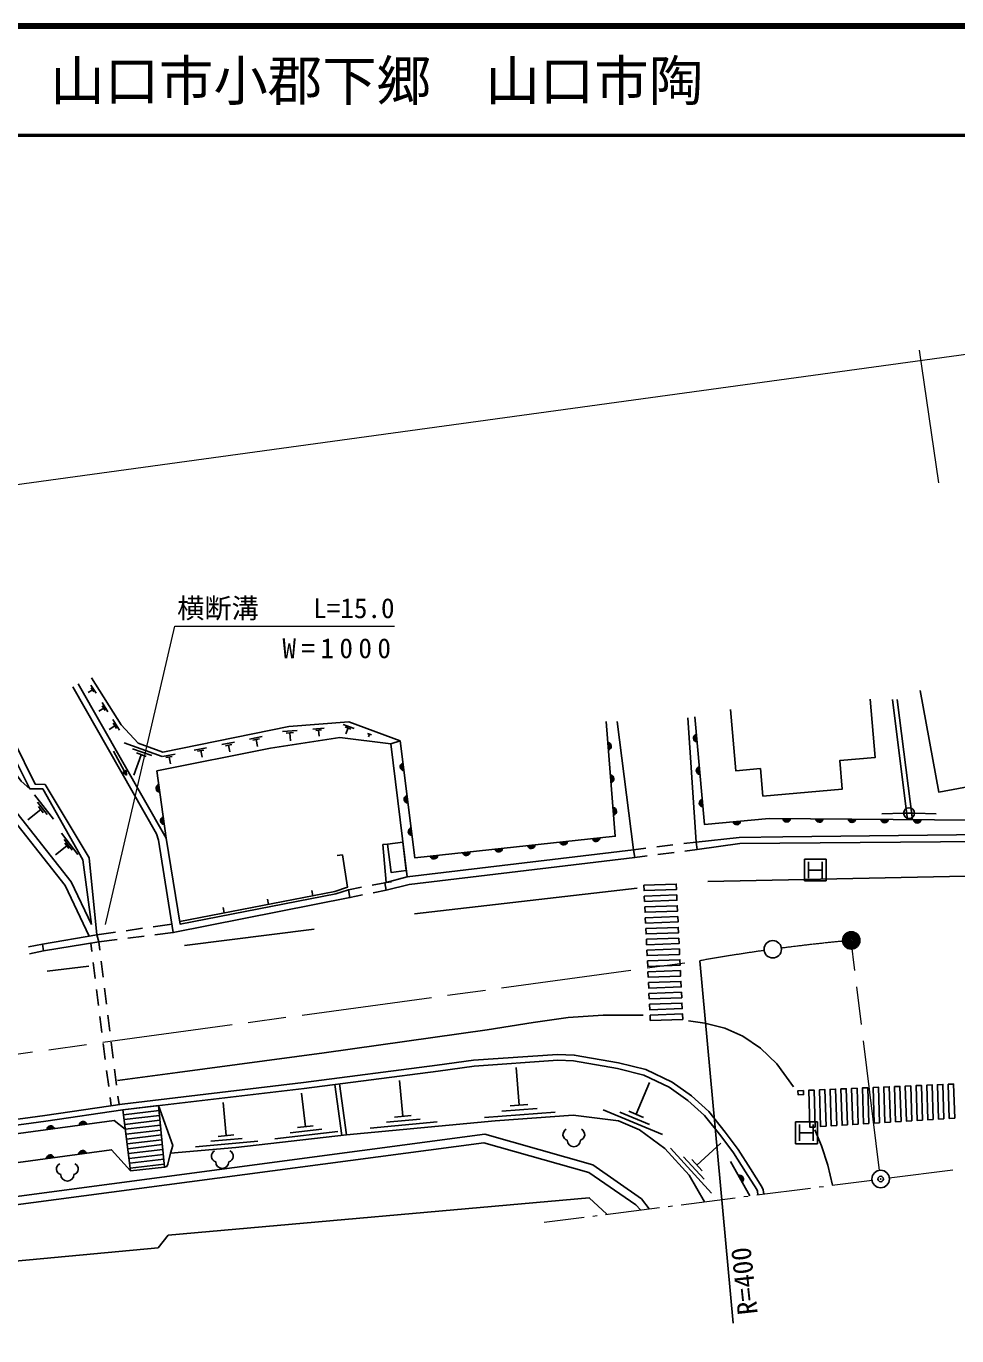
# Model space of a CAD drawing. Units: millimetres, scale not verified. Extents: x 40000 to 680000, y 20000 to 380000.
# Drawn here: x 402814 to 488359, y 259666 to 380000 of the extents above; entities that cross this region are included whole.
import ezdxf
from ezdxf.enums import TextEntityAlignment as Align

# ---------------------------------------------------------------- set-up
doc = ezdxf.new("R2010")
doc.units = ezdxf.units.MM
doc.header["$LTSCALE"] = 1000
doc.header["$PDMODE"] = 32
doc.header["$PDSIZE"] = 500
doc.linetypes.add('CHAIN', pattern=[18.5, 12, -1.5, 3.5, -1.5])
for name, color, linetype, lineweight in [('M-BGD', 7, 'Continuous', 25), ('M-BGD-HTXT', 7, 'Continuous', 13), ('M-BMK', 2, 'CHAIN', 13), ('M-BMK-SRVR', 3, 'Continuous', 25), ('M-STR-HTXT', 7, 'Continuous', 13), ('M-STR-STRC', 7, 'Continuous', 25), ('M-STR-STRD', 7, 'Continuous', 25), ('M-TTL', 2, 'Continuous', 140), ('M-TTL-LINE', 7, 'Continuous', 50)]:
    doc.layers.add(name, color=color, linetype=linetype, lineweight=lineweight)
doc.layers.add('M-OTRS', color=6, linetype='Continuous')
doc.layers.add('M-TTL-TXT', color=7, linetype='Continuous')
doc.styles.add('ＭＳ ゴシック', font='')
doc.styles.get('ＭＳ ゴシック').set_extended_font_data('MS Gothic')

msp = doc.modelspace()

# ---------------------------------------------------------------- linework, layer by layer
at = {"layer": 'M-BGD'}
for p, q in [((415687, 305380), (407591, 319567)), ((408903, 319017), (408508, 318766)), ((408766, 319451), (409237, 318710)), ((408785, 319202), (409021, 318832)), ((409785, 317849), (410333, 316988)), ((482435, 318133), (483837, 307087)), ((482878, 318129), (484281, 307083)), ((409944, 317346), (409485, 317054)), ((409807, 317561), (410081, 317131)), ((410956, 315721), (410435, 315390)), ((410775, 316293), (411397, 315316)), ((410800, 315966), (411111, 315477)), ((426361, 315195), (427714, 315300)), ((429153, 315411), (430201, 315492)), ((429426, 315292), (429950, 315332)), ((429688, 315312), (429731, 314754)), ((431938, 315836), (432955, 315465)), ((432143, 315607), (432651, 315422)), ((432397, 315515), (432200, 314973)), ((411808, 314160), (415317, 312899)), ((420799, 313987), (421964, 314223)), ((423329, 314499), (424513, 314739)), ((423657, 314401), (424248, 314521)), ((423953, 314461), (424080, 313830)), ((426713, 315041), (427389, 315093)), ((427051, 315067), (427107, 314345)), ((434188, 315015), (434544, 314885)), ((434366, 314950), (434279, 314713)), ((436337, 314063), (437189, 314347)), ((410840, 313383), (412031, 311186)), ((412601, 313610), (414356, 312980)), ((413394, 313061), (412722, 311190)), ((412956, 313219), (413833, 312904)), ((415348, 312883), (416494, 313115)), ((415665, 312789), (416238, 312904)), ((418249, 313471), (419395, 313703)), ((418566, 313376), (419139, 313492)), ((418853, 313434), (418977, 312823)), ((421122, 313891), (421704, 314008)), ((421413, 313949), (421539, 313328)), ((415952, 312847), (416075, 312235)), ((411688, 311426), (412018, 311605)), ((412031, 311186), (411688, 311426)), ((412018, 311605), (412031, 311186)), ((414817, 311594), (415687, 305380)), ((403580, 309368), (405316, 307124)), ((403864, 308691), (404732, 307569)), ((403931, 308295), (404365, 307734)), ((404148, 308015), (402951, 307089)), ((483471, 307680), (481472, 307630)), ((483471, 307693), (484471, 307693)), ((484471, 307680), (486470, 307629)), ((406046, 305854), (407557, 303901)), ((406541, 304676), (405499, 303870)), ((406294, 305265), (407049, 304288)), ((406352, 304920), (406730, 304432)), ((435587, 304807), (436085, 304851)), ((435587, 304807), (436085, 304851)), ((435895, 301325), (435587, 304807)), ((458638, 304332), (459786, 304470)), ((460779, 304589), (462268, 304768)), ((463261, 304887), (464409, 305025)), ((431903, 303866), (431408, 303789)), ((458762, 303622), (459885, 303763)), ((460877, 303888), (462365, 304075)), ((463357, 304200), (464480, 304341)), ((432449, 300657), (433626, 300883)), ((434609, 301071), (435787, 301296)), ((437828, 301847), (435787, 301296)), ((435895, 301325), (436393, 301369)), ((425078, 299309), (424984, 299800)), ((429154, 300092), (429060, 300583)), ((432573, 299929), (433743, 300173)), ((434722, 300377), (435893, 300621)), ((421002, 298526), (420907, 299017)), ((414493, 297252), (416202, 297501)), ((416925, 297743), (416831, 298234)), ((409322, 296498), (411030, 296747)), ((409482, 295858), (411167, 296070)), ((412020, 296891), (413504, 297107)), ((412160, 296194), (413648, 296380)), ((414640, 296504), (416326, 296715)), ((403027, 295399), (404315, 295663)), ((403125, 294778), (404421, 295042)), ((408849, 294973), (408753, 295741)), ((409577, 295091), (409482, 295858)), ((409159, 292492), (408973, 293981)), ((409887, 292610), (409701, 294098)), ((409469, 290012), (409283, 291500)), ((410197, 290129), (410011, 291618)), ((409778, 287531), (409592, 289019)), ((410507, 287648), (410321, 289137)), ((410088, 285050), (409902, 286539)), ((410816, 285168), (410631, 286656)), ((410398, 282569), (410212, 284058)), ((411126, 282687), (410940, 284175)), ((448115, 280850), (447853, 284318)), ((431619, 282823), (432267, 278125)), ((437446, 279844), (437137, 283133)), ((458890, 280024), (460107, 282935)), ((411346, 280927), (411250, 281695)), ((428484, 278879), (428131, 281971)), ((431826, 278075), (431200, 282768)), ((410618, 280809), (410522, 281577)), ((421188, 278057), (420921, 281116)), ((449773, 280540), (446522, 280294)), ((448928, 280912), (447302, 280789)), ((461314, 278155), (455856, 280437)), ((411754, 279978), (415026, 280366)), ((411811, 279532), (415068, 279918)), ((411869, 279086), (415111, 279470)), ((440607, 279312), (434440, 278731)), ((439027, 279578), (435943, 279288)), ((438217, 279917), (436675, 279771)), ((451432, 280229), (444929, 279737)), ((460102, 279089), (457373, 280230)), ((459572, 279738), (458207, 280309)), ((411926, 278639), (415154, 279022)), ((411984, 278193), (415197, 278574)), ((412041, 277747), (415240, 278126)), ((421905, 278119), (420471, 277994)), ((431471, 278437), (425673, 277775)), ((429978, 278658), (427079, 278327)), ((429209, 278962), (427759, 278796)), ((412099, 277300), (415282, 277678)), ((412156, 276854), (415325, 277230)), ((412214, 276408), (415368, 276782)), ((424123, 277542), (418386, 277042)), ((422655, 277800), (419787, 277549)), ((465812, 272778), (462026, 276894)), ((464468, 275341), (466663, 277360)), ((412271, 275961), (415411, 276334)), ((412329, 275515), (415454, 275886)), ((465140, 274059), (463247, 276117)), ((464941, 274826), (463995, 275855)), ((469324, 272525), (467560, 275675)), ((412386, 275069), (415496, 275438)), ((415754, 275213), (415523, 275160))]:
    msp.add_line(p, q, dxfattribs=at)
for points in [[(415385, 313299), (413113, 314116), (411550, 315820), (408816, 320117)], [(484983, 318950), (486705, 309628), (493116, 310813), (492608, 313567), (494619, 313938), (493346, 320827)], [(407111, 319283), (414782, 305788), (414977, 305220)], [(464267, 316531), (465154, 306658), (471120, 307191), (486319, 307067), (500488, 306996), (501660, 319922)], [(346804, 289950), (351634, 308771), (396626, 318324), (402362, 310618), (403161, 309939)], [(399006, 318142), (403161, 309939), (404332, 309921), (408026, 303387), (408807, 297456)], [(399636, 318453), (403631, 310365), (404554, 310338), (408593, 303577), (409322, 296498)], [(502299, 318857), (501625, 305859), (472363, 305504), (468350, 305451), (464409, 305025), (463627, 316460)], [(467547, 317219), (468044, 311590), (470306, 311790), (470530, 309253), (477827, 309898), (477594, 312527), (480868, 312816), (480396, 318165)], [(437189, 314347), (432466, 316069), (426962, 315643), (415385, 313299)], [(457147, 316122), (458638, 304332), (437828, 301847), (436337, 314063)], [(437189, 314347), (438539, 303587), (456969, 305575), (456117, 316122)], [(436337, 314063), (431650, 314648), (425257, 313654), (414817, 311594)], [(408807, 297456), (406960, 301381), (397852, 312886), (370543, 307329), (354723, 304062), (353977, 294442), (353391, 286381)], [(408597, 296377), (406405, 301036), (397590, 312170), (370597, 306807), (355349, 303642), (354517, 294398), (354033, 287793)], [(464409, 305025), (464480, 304341), (468404, 304892), (501642, 305167), (501625, 305859)], [(414977, 305220), (416326, 296715), (432573, 299929), (432449, 300657)], [(432449, 300657), (431277, 300266), (416966, 297496), (415687, 305380)], [(431903, 303866), (432364, 300901), (431192, 300484), (416925, 297743)], [(435787, 301296), (435893, 300621), (438024, 301127), (458762, 303622), (458638, 304332)], [(391206, 278116), (404541, 279918), (411626, 280957), (428316, 282937), (440603, 284526), (443941, 284979), (451665, 285529), (453192, 285458), (457275, 284739), (459761, 284135), (462194, 282981), (463969, 281712), (465550, 280273), (467077, 278365), (468266, 276784), (469385, 275009), (470450, 273366), (470557, 273082), (470612, 272691)], [(391280, 277584), (404616, 279387), (411696, 280425), (428382, 282404), (440673, 283994), (443996, 284444), (451671, 284991), (453132, 284923), (457165, 284213), (459581, 283626), (461920, 282517), (463631, 281293), (465157, 279905), (466652, 278035), (467824, 276479), (468932, 274720), (469968, 273123), (470033, 272949), (470081, 272616)], [(415754, 275213), (415825, 275444), (416073, 276438), (416286, 277166), (414983, 280815)], [(411926, 278639), (410906, 279457), (345690, 270588), (328289, 267134), (301318, 261879), (289514, 260975)], [(465167, 271990), (463747, 274432), (461510, 276864), (459202, 278604), (457249, 279421), (453094, 279954), (445938, 279412), (432267, 278125), (422075, 276962), (416073, 276438)], [(460090, 271337), (459379, 272248), (454905, 275391), (444962, 278196), (342068, 264515), (341696, 264466)], [(459294, 271235), (458858, 271702), (454543, 274685), (444884, 277406), (342183, 263798), (341776, 263734)], [(412416, 274840), (410658, 276758), (345867, 267969), (341961, 267365), (310818, 261062), (298566, 258771), (289795, 257422)], [(456182, 270834), (454570, 272346), (415880, 268919), (414939, 267747), (320941, 258975), (322112, 242658), (317638, 242232), (316608, 241202), (316892, 235875)]]:
    msp.add_lwpolyline(points, dxfattribs=at)
for points in [[(437442, 305014), (437758, 302420), (436358, 302249), (436041, 304843)], [(459581, 301068), (462564, 301174), (462589, 300675), (459606, 300568)], [(459630, 300073), (462613, 300180), (462637, 299681), (459654, 299574)], [(459678, 299079), (462661, 299186), (462685, 298686), (459702, 298580)], [(459726, 298085), (462709, 298192), (462733, 297692), (459751, 297586)], [(409322, 296498), (404315, 295663), (404421, 295042), (409482, 295858)], [(459775, 297091), (462758, 297198), (462782, 296698), (459799, 296592)], [(459823, 296097), (462806, 296203), (462830, 295704), (459847, 295597)], [(459871, 295103), (462854, 295209), (462878, 294710), (459895, 294603)], [(459919, 294109), (462902, 294215), (462927, 293716), (459944, 293609)], [(459968, 293115), (462951, 293221), (462975, 292722), (459992, 292615)], [(460016, 292120), (462999, 292227), (463023, 291727), (460040, 291621)], [(460064, 291126), (463047, 291233), (463071, 290733), (460089, 290627)], [(460113, 290132), (463096, 290239), (463120, 289739), (460137, 289633)], [(460161, 289138), (463144, 289245), (463168, 288745), (460185, 288639)], [(488165, 279667), (488067, 282802), (487568, 282780), (487666, 279645)], [(474256, 282203), (473757, 282182), (473768, 281812), (474268, 281833)], [(475349, 278850), (475243, 282246), (474743, 282224), (474849, 278829)], [(476335, 278915), (476229, 282289), (475730, 282267), (475835, 278893)], [(477321, 278977), (477216, 282332), (476716, 282310), (476821, 278956)], [(478306, 279040), (478202, 282374), (477703, 282353), (477807, 279018)], [(479292, 279103), (479189, 282417), (478689, 282395), (478793, 279081)], [(480278, 279165), (480175, 282460), (479676, 282438), (479779, 279144)], [(481264, 279228), (481162, 282503), (480662, 282481), (480764, 279206)], [(482250, 279291), (482148, 282545), (481649, 282524), (481750, 279269)], [(483236, 279353), (483135, 282588), (482635, 282566), (482736, 279332)], [(484222, 279416), (484121, 282631), (483622, 282609), (483722, 279394)], [(485208, 279479), (485108, 282674), (484608, 282652), (484708, 279457)], [(486193, 279541), (486094, 282716), (485595, 282695), (485694, 279520)], [(487179, 279604), (487081, 282759), (486581, 282737), (486680, 279582)], [(411696, 280425), (414983, 280815), (415523, 275160), (412416, 274840)]]:
    msp.add_lwpolyline(points, close=True, dxfattribs=at)
msp.add_circle((483971, 307693), 500, dxfattribs=at)
for centre, radius, start, end in [((456247, 313835), 354, 283.41733, 85.82251), ((456247, 313835), 283, 285.64137, 83.59847), ((464496, 314587), 354, 103.93609, 266.34126), ((464496, 314587), 283, 106.16013, 264.11723), ((464496, 314587), 212, 109.90645, 260.3709), ((464496, 314587), 142, 117.61818, 252.65917), ((464496, 314587), 100, 127.93584, 242.34151), ((456247, 313835), 212, 289.3877, 79.85215), ((456247, 313835), 142, 297.09943, 72.14042), ((456247, 313835), 100, 307.41709, 61.82276), ((437544, 311950), 354, 105.9457, 268.35088), ((437544, 311950), 283, 108.16974, 266.12684), ((437544, 311950), 212, 111.91606, 262.38051), ((437544, 311950), 142, 119.62779, 254.66878), ((437544, 311950), 100, 129.94546, 244.35112), ((464765, 311599), 354, 103.93609, 266.34126), ((464765, 311599), 283, 106.16013, 264.11723), ((464765, 311599), 212, 109.90645, 260.3709), ((464765, 311599), 142, 117.61818, 252.65917), ((464765, 311599), 100, 127.93584, 242.34151), ((456489, 310844), 354, 283.41733, 85.82251), ((456489, 310844), 283, 285.64137, 83.59847), ((456489, 310844), 212, 289.3877, 79.85215), ((456489, 310844), 142, 297.09943, 72.14042), ((456489, 310844), 100, 307.41709, 61.82276), ((415098, 309980), 354, 106.76702, 269.1722), ((415098, 309980), 283, 108.99106, 266.94816), ((415098, 309980), 212, 112.73739, 263.20183), ((415098, 309980), 142, 120.44912, 255.4901), ((415098, 309980), 100, 130.76678, 245.17244), ((437918, 308973), 354, 105.9457, 268.35088), ((437918, 308973), 283, 108.16974, 266.12684), ((437918, 308973), 212, 111.91606, 262.38051), ((437918, 308973), 142, 119.62779, 254.66878), ((437918, 308973), 100, 129.94546, 244.35112), ((456731, 307854), 354, 283.41733, 85.82251), ((456731, 307854), 283, 285.64137, 83.59847), ((456731, 307854), 212, 289.3877, 79.85215), ((465033, 308611), 354, 103.93609, 266.34126), ((465033, 308611), 283, 106.16013, 264.11723), ((465033, 308611), 212, 109.90645, 260.3709), ((465033, 308611), 142, 117.61818, 252.65917), ((465033, 308611), 100, 127.93584, 242.34151), ((415514, 307009), 354, 106.76702, 269.1722), ((415514, 307009), 283, 108.99106, 266.94816), ((415514, 307009), 212, 112.73739, 263.20183), ((415514, 307009), 142, 120.44912, 255.4901), ((415514, 307009), 100, 130.76678, 245.17244), ((456731, 307854), 142, 297.09943, 72.14042), ((456731, 307854), 100, 307.41709, 61.82276), ((468133, 306979), 354, 193.89958, 356.30475), ((468133, 306979), 283, 196.12361, 354.08072), ((468133, 306979), 212, 199.86994, 350.33439), ((468133, 306979), 142, 207.58167, 342.62266), ((468133, 306979), 100, 217.89933, 332.305), ((472720, 307232), 354, 188.32888, 350.73406), ((472720, 307232), 283, 190.55292, 348.51002), ((472720, 307232), 212, 194.29925, 344.76369), ((472720, 307232), 142, 202.01098, 337.05196), ((472720, 307232), 100, 212.32864, 326.7343), ((475720, 307208), 354, 188.32888, 350.73406), ((475720, 307208), 283, 190.55292, 348.51002), ((475720, 307208), 212, 194.29925, 344.76369), ((475720, 307208), 142, 202.01098, 337.05196), ((475720, 307208), 100, 212.32864, 326.7343), ((478720, 307183), 354, 188.32888, 350.73406), ((478720, 307183), 283, 190.55292, 348.51002), ((478720, 307183), 212, 194.29925, 344.76369), ((478720, 307183), 142, 202.01098, 337.05196), ((478720, 307183), 100, 212.32864, 326.7343), ((481720, 307159), 354, 188.32888, 350.73406), ((481720, 307159), 283, 190.55292, 348.51002), ((481720, 307159), 212, 194.29925, 344.76369), ((481720, 307159), 142, 202.01098, 337.05196), ((481720, 307159), 100, 212.32864, 326.7343), ((484720, 307134), 354, 188.32888, 350.73406), ((484720, 307134), 283, 190.55292, 348.51002), ((484720, 307134), 212, 194.29925, 344.76369), ((484720, 307134), 142, 202.01098, 337.05196), ((484720, 307134), 100, 212.32864, 326.7343), ((438291, 305997), 354, 105.9457, 268.35088), ((438291, 305997), 283, 108.16974, 266.12684), ((438291, 305997), 212, 111.91606, 262.38051), ((438291, 305997), 142, 119.62779, 254.66878), ((438291, 305997), 100, 129.94546, 244.35112), ((446257, 304474), 354, 194.95579, 357.36097), ((446257, 304474), 283, 197.17983, 355.13693), ((449239, 304796), 354, 194.95579, 357.36097), ((449239, 304796), 283, 197.17983, 355.13693), ((449239, 304796), 212, 200.92615, 351.3906), ((449239, 304796), 142, 208.63788, 343.67887), ((449239, 304796), 100, 218.95555, 333.36121), ((452222, 305118), 354, 194.95579, 357.36097), ((452222, 305118), 283, 197.17983, 355.13693), ((452222, 305118), 212, 200.92615, 351.3906), ((452222, 305118), 142, 208.63788, 343.67887), ((452222, 305118), 100, 218.95555, 333.36121), ((455205, 305439), 354, 194.95579, 357.36097), ((455205, 305439), 283, 197.17983, 355.13693), ((455205, 305439), 212, 200.92615, 351.3906), ((455205, 305439), 142, 208.63788, 343.67887), ((455205, 305439), 100, 218.95555, 333.36121), ((440291, 303830), 354, 194.95579, 357.36097), ((440291, 303830), 283, 197.17983, 355.13693), ((440291, 303830), 212, 200.92615, 351.3906), ((440291, 303830), 142, 208.63788, 343.67887), ((440291, 303830), 100, 218.95555, 333.36121), ((443274, 304152), 354, 194.95579, 357.36097), ((443274, 304152), 283, 197.17983, 355.13693), ((443274, 304152), 212, 200.92615, 351.3906), ((443274, 304152), 142, 208.63788, 343.67887), ((443274, 304152), 100, 218.95555, 333.36121), ((446257, 304474), 212, 200.92615, 351.3906), ((446257, 304474), 142, 208.63788, 343.67887), ((446257, 304474), 100, 218.95555, 333.36121), ((408032, 279011), 354, 16.54169, 178.94687), ((408032, 279011), 283, 18.76573, 176.72283), ((408032, 279011), 212, 22.51206, 172.97651), ((405059, 278607), 354, 16.54169, 178.94687), ((405059, 278607), 283, 18.76573, 176.72283), ((405059, 278607), 212, 22.51206, 172.97651), ((405059, 278607), 142, 30.22379, 165.26478), ((405059, 278607), 100, 40.54145, 154.94711), ((408032, 279011), 142, 30.22379, 165.26478), ((408032, 279011), 100, 40.54145, 154.94711), ((452690, 278159), 536, 116.08703, 255.33416), ((453618, 278159), 536, 284.66584, 63.91297), ((453154, 277641), 600, 180, 0), ((405025, 275939), 354, 16.52263, 178.92781), ((405025, 275939), 283, 18.74667, 176.70377), ((405025, 275939), 212, 22.493, 172.95745), ((405025, 275939), 142, 30.20473, 165.24572), ((405025, 275939), 100, 40.52239, 154.92805), ((407998, 276342), 354, 16.52263, 178.92781), ((407998, 276342), 283, 18.74667, 176.70377), ((407998, 276342), 212, 22.493, 172.95745), ((407998, 276342), 142, 30.20473, 165.24572), ((407998, 276342), 100, 40.52239, 154.92805), ((420374, 276171), 536, 116.08703, 255.33416), ((420839, 275652), 600, 180, 0), ((421303, 276171), 536, 284.66584, 63.91297), ((406134, 274999), 536, 116.08703, 255.33416), ((406598, 274480), 600, 180, 0), ((407063, 274999), 536, 284.66584, 63.91297), ((468395, 274074), 354, 308.04059, 110.44577), ((468395, 274074), 283, 310.26463, 108.22173), ((468395, 274074), 212, 314.01095, 104.4754), ((468395, 274074), 142, 321.72268, 96.76367), ((468395, 274074), 100, 332.04035, 86.44601)]:
    msp.add_arc(centre, radius, start, end, dxfattribs=at)
at = {"layer": 'M-BGD-HTXT'}
for p, q in [((482154, 274177), (487998, 274929)), ((469964, 272608), (474923, 273246)), ((475717, 273348), (476113, 273399)), ((476907, 273501), (480567, 273972)), ((463021, 271714), (467980, 272353)), ((468774, 272455), (469171, 272506)), ((456079, 270821), (461038, 271459)), ((461831, 271561), (462228, 271612)), ((450435, 270095), (454095, 270566)), ((454888, 270668), (455285, 270719))]:
    msp.add_line(p, q, dxfattribs=at)
at = {"layer": 'M-BMK'}
for p, q in [((481263, 274868), (478658, 295996)), ((373187, 281626), (464746, 294132))]:
    msp.add_line(p, q, dxfattribs=at)
for start, end in [(98.00302, 100.12983), (95.13609, 97.43394)]:
    msp.add_arc((493079, 135550), 161092, start, end, dxfattribs=at)
at = {"layer": 'M-BMK-SRVR'}
msp.add_line((464746, 294132), (467790, 260815), dxfattribs=at)
for centre, radius in [((478658, 295996), 800), ((478658, 295996), 726), ((478658, 295996), 651), ((478658, 295996), 578), ((478658, 295996), 486), ((478658, 295996), 378), ((478658, 295996), 298), ((478658, 295996), 205), ((478658, 295996), 87.8), ((471443, 295183), 800), ((481360, 274074), 800)]:
    msp.add_circle(centre, radius, dxfattribs=at)
at = {"layer": 'M-OTRS'}
msp.add_point((481360, 274074), dxfattribs=at)
at = {"layer": 'M-STR-HTXT'}
for p, q in [((297174, 323505), (515758, 353499)), ((486699, 338044), (484940, 350243)), ((410097, 297447), (416484, 324859)), ((416484, 324859), (436684, 324859))]:
    msp.add_line(p, q, dxfattribs=at)
at = {"layer": 'M-STR-STRC'}
for p, q in [((474364, 301459), (474364, 303459)), ((474364, 303459), (476364, 303459)), ((476364, 303459), (476364, 301459)), ((474739, 303209), (474739, 301709)), ((474739, 302459), (475989, 302459)), ((475989, 303209), (475989, 301709)), ((476364, 301459), (474364, 301459)), ((473538, 277320), (473538, 279320)), ((473538, 279320), (475538, 279320)), ((475538, 279320), (475538, 277320)), ((473913, 279070), (473913, 277570)), ((473913, 278320), (475163, 278320)), ((475163, 279070), (475163, 277570)), ((475538, 277320), (473538, 277320))]:
    msp.add_line(p, q, dxfattribs=at)
at = {"layer": 'M-STR-STRD'}
for p, q in [((438505, 298449), (458978, 300810)), ((417376, 295519), (429290, 297028)), ((404734, 293157), (408587, 293637))]:
    msp.add_line(p, q, dxfattribs=at)
for points in [[(465459, 301396), (490654, 301929), (497223, 302000), (497987, 302213), (498484, 302745)], [(459528, 289118), (455853, 289136), (452621, 288905), (449407, 288461), (445182, 287777), (430214, 285673), (416737, 283853), (411197, 283134)], [(473342, 282531), (471815, 284652), (470306, 286091), (468690, 287191), (467021, 287937), (465210, 288399), (463683, 288594)], [(476932, 273504), (476503, 275340), (475917, 277115), (475313, 278607)]]:
    msp.add_lwpolyline(points, dxfattribs=at)
at = {"layer": 'M-TTL'}
msp.add_line((680000, 380000), (40000, 380000), dxfattribs=at)
at = {"layer": 'M-TTL-LINE'}
msp.add_line((40000, 370000), (680000, 370000), dxfattribs=at)

# ---------------------------------------------------------------- texts
at = {"layer": 'M-BMK-SRVR', "style": 'ＭＳ ゴシック'}
msp.add_text('R=400', height=1833, rotation=96.247, dxfattribs=at).set_placement((469154, 261598), align=Align.MIDDLE_LEFT)
at = {"layer": 'M-STR-HTXT', "style": 'ＭＳ ゴシック'}
msp.add_text('横断溝\u3000\u3000L=15.0', height=1833, dxfattribs=at).set_placement((426684, 325059), align=Align.BOTTOM_CENTER)
at = {"layer": 'M-STR-HTXT', "insert": (431606, 321898), "char_height": 1833, "attachment_point": 8, "style": 'ＭＳ ゴシック'}
msp.add_mtext('\\T1.4;W=1000', dxfattribs=at)
at = {"layer": 'M-TTL-TXT', "style": 'ＭＳ ゴシック'}
msp.add_text('山口市小郡下郷\u3000山口市陶', height=3666, dxfattribs=at).set_placement((405024, 375000), align=Align.MIDDLE_LEFT)

doc.saveas('drawing.dxf')
